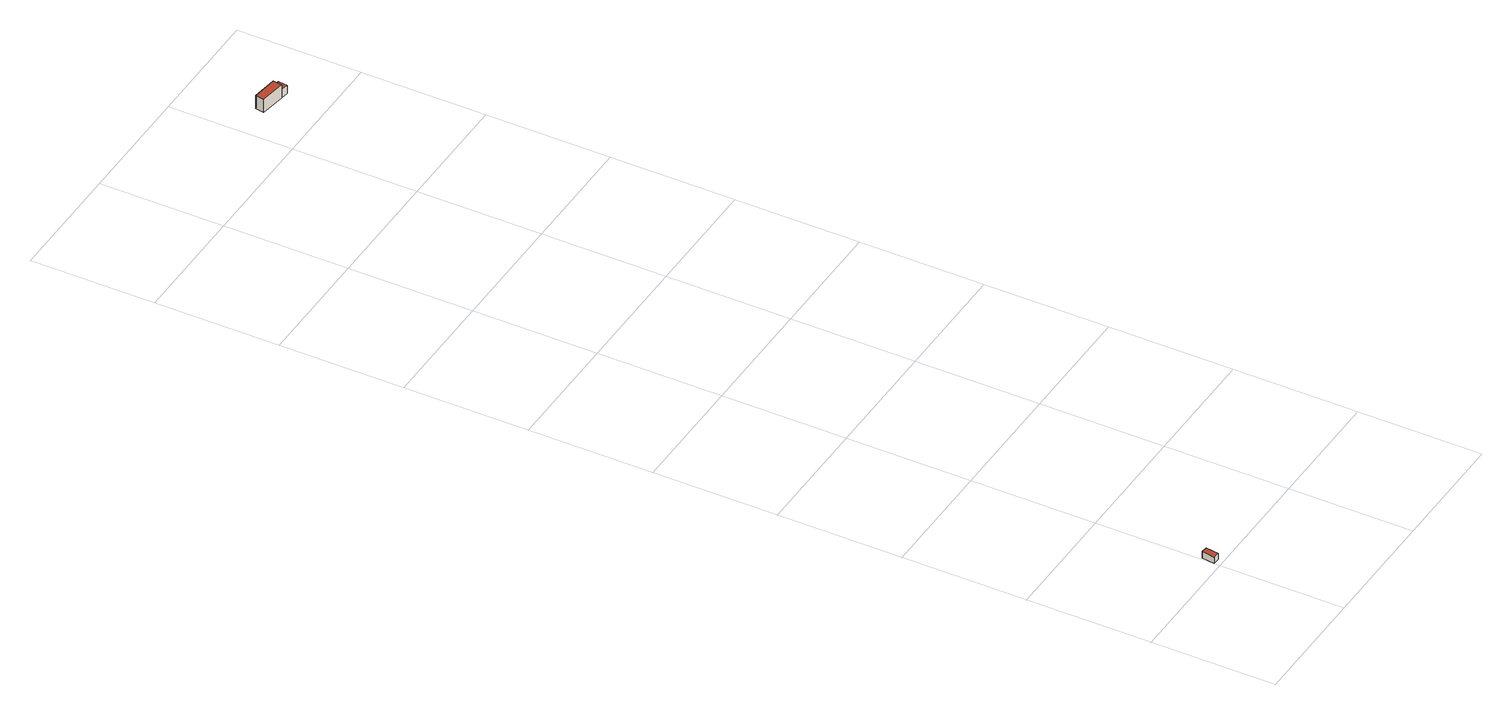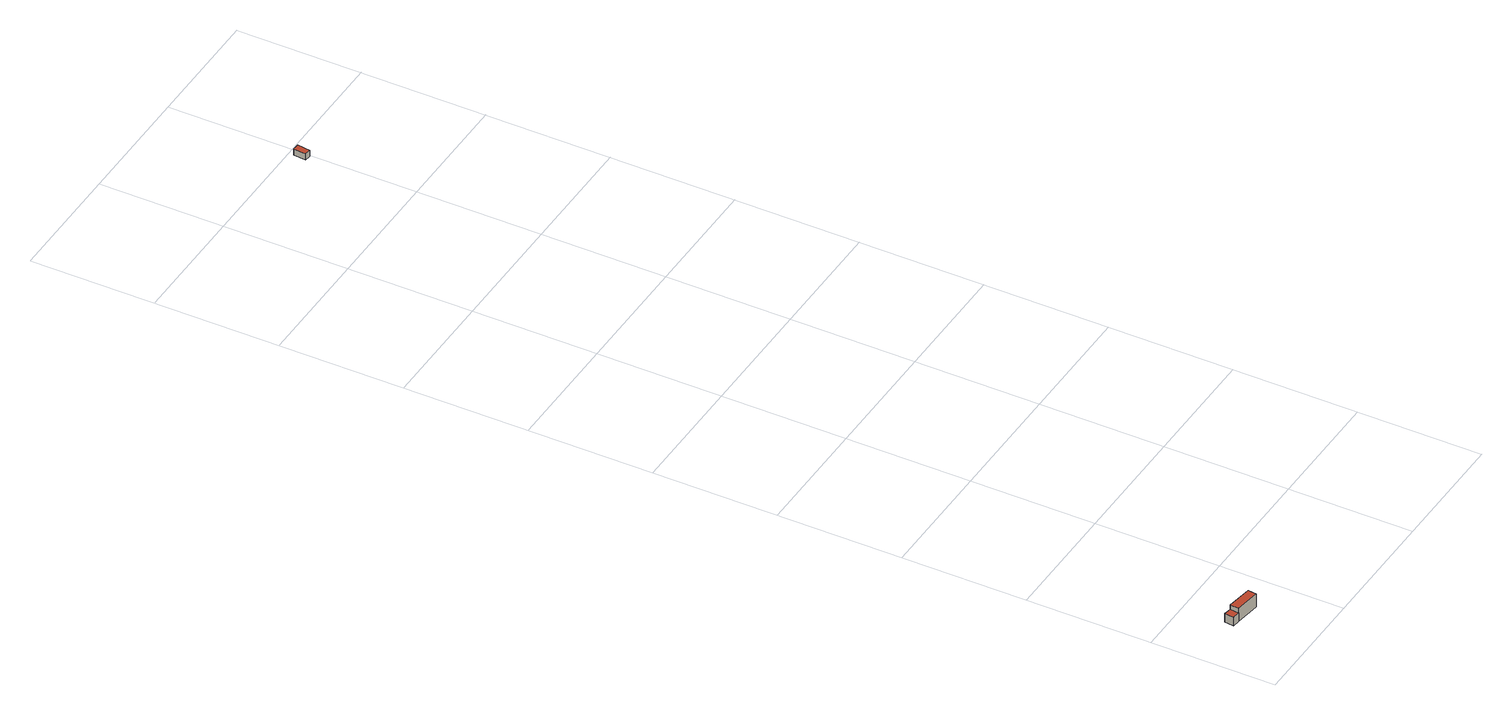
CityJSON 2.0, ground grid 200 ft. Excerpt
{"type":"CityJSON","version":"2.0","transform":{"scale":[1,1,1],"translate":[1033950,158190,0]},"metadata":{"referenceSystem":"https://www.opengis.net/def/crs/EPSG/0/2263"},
"CityObjects":{
"building1":{"type":"Building","attributes":{"name":"Bldg_2511023615","BIN":"4000000"},"geometry":[{"type":"MultiSurface","lod":"2","boundaries":[[[0,1,2,3]],[[4,5,6,7]],[[0,3,7,6]],[[1,0,6,5]],[[2,1,5,4]],[[3,2,4,7]]],"semantics":{"surfaces":[{"type":"RoofSurface","BIN":"4000000"},{"type":"GroundSurface"},{"type":"WallSurface"}],"values":[0,1,2,2,2,2]}}]},
"building2":{"type":"Building","attributes":{"name":"Bldg_2210022423","BIN":"4296914"},"geometry":[{"type":"MultiSurface","lod":"2","boundaries":[[[8,9,10,11]],[[12,13,14,15]],[[16,17,18,19,20,21]],[[8,15,14,9]],[[8,11,21,20]],[[12,15,20,19]],[[13,12,19,18]],[[14,13,18,17]],[[10,9,17,16]],[[11,10,16,21]]],"semantics":{"surfaces":[{"type":"RoofSurface","BIN":"4296914"},{"type":"GroundSurface"},{"type":"WallSurface"}],"values":[0,0,1,2,2,2,2,2,2,2]}}]}
},
"vertices":[
[3,30,17],[0,9,17],[11,8,17],[13,29,17],[11,8,6],[0,9,6],[3,30,6],[13,29,6],
[298,1685,20],[296,1670,20],[308,1668,20],[310,1683,20],[257,1690,28],[255,1676,28],[296,1670,28],[298,1685,28],[308,1668,5],[296,1670,5],[255,1676,5],[257,1690,5],[298,1685,5],[310,1683,5]
]}
